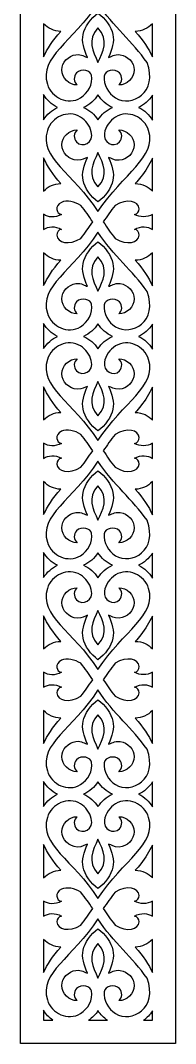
# Model space of a CAD drawing. Header units: millimetres. Extents: x -100 to 100, y -138 to 138.
# Drawn here: x 79.5 to 100.2, y -137.6 to -1.2 of the extents above; entities that cross this region are included whole.
import ezdxf

# ---------------------------------------------------------------- set-up
doc = ezdxf.new("R2010")
doc.units = ezdxf.units.MM
doc.header["$MEASUREMENT"] = 0
doc.layers.add('layer 1', color=7, linetype='Continuous')

msp = doc.modelspace()

# ---------------------------------------------------------------- linework, layer by layer
at = {"layer": 'layer 1', "color": 250}
for points, knots in [([(79.4794, 50.4768), (79.4794, 50.4768), (79.4794, -137.5834), (79.4794, -137.5834), (79.4794, -137.5834), (79.4794, -137.5834), (100.1709, -137.5834), (100.1709, -137.5834), (100.1709, -137.5834), (100.1709, -137.5834), (100.1709, 50.4768), (100.1709, 50.4768), (100.1709, 50.4768), (100.1709, 50.4768), (79.4794, 50.4768), (79.4794, 50.4768)], [0, 0, 0, 0, 0.2, 0.2, 0.2, 0.2, 0.4, 0.4, 0.4, 0.4, 0.6, 0.6, 0.6, 0.6, 1, 1, 1, 1]), ([(83.0714, -9.6996), (81.975, -6.0459), (86.4087, -4.1487), (89.825, 1.1031), (89.825, 1.1031), (91.8771, -2.0486), (94.4411, -4.0527), (96.3694, -6.7987), (96.3694, -6.7987), (97.8955, -10.7823), (94.3176, -12.8344), (92.159, -11.5143), (92.159, -11.5143), (91.1931, -10.9199), (90.5126, -9.748), (90.6568, -8.6032), (90.6568, -8.6032), (90.7496, -7.8504), (92.0524, -7.5378), (92.6881, -8.1908), (92.6881, -8.1908), (93.1111, -8.6272), (93.0836, -9.4386), (92.5922, -9.7924), (92.5922, -9.7924), (93.6611, -9.8235), (94.6542, -8.8646), (94.6542, -7.7957), (94.6542, -7.7957), (94.6542, -6.816), (93.8054, -5.8985), (92.788, -5.7644), (92.788, -5.7644), (91.9597, -5.6579), (91.5988, -6.0632), (91.2241, -6.1253), (91.2241, -6.1253), (91.6982, -5.0941), (92.0182, -3.9769), (91.8185, -3.0731), (91.8185, -3.0731), (91.5952, -2.0592), (90.7877, -0.8731), (89.825, -0.2064), (89.825, -0.2064), (88.8661, -0.8731), (88.0551, -2.0592), (87.8318, -3.0731), (87.8318, -3.0731), (87.6357, -3.9769), (87.9553, -5.0941), (88.4298, -6.1253), (88.4298, -6.1253), (88.0414, -6.0632), (87.7115, -5.6579), (86.8726, -5.7609), (86.8726, -5.7609), (85.8485, -5.8914), (84.9993, -6.816), (84.9962, -7.7957), (84.9962, -7.7957), (84.9962, -8.8646), (85.9896, -9.8235), (87.0582, -9.7924), (87.0582, -9.7924), (86.5667, -9.4386), (86.5392, -8.6272), (86.9622, -8.1908), (86.9622, -8.1908), (87.6219, -7.5103), (88.8799, -7.916), (88.9762, -8.5104), (88.9762, -8.5104), (89.1791, -9.6757), (88.495, -10.8994), (87.4914, -11.5143), (87.4914, -11.5143), (85.828, -12.5353), (83.6143, -11.5214), (83.0714, -9.6996)], [0, 0, 0, 0, 0.04761905, 0.04761905, 0.04761905, 0.04761905, 0.0952381, 0.0952381, 0.0952381, 0.0952381, 0.14285714, 0.14285714, 0.14285714, 0.14285714, 0.19047619, 0.19047619, 0.19047619, 0.19047619, 0.23809524, 0.23809524, 0.23809524, 0.23809524, 0.28571429, 0.28571429, 0.28571429, 0.28571429, 0.33333333, 0.33333333, 0.33333333, 0.33333333, 0.38095238, 0.38095238, 0.38095238, 0.38095238, 0.42857143, 0.42857143, 0.42857143, 0.42857143, 0.47619048, 0.47619048, 0.47619048, 0.47619048, 0.52380952, 0.52380952, 0.52380952, 0.52380952, 0.57142857, 0.57142857, 0.57142857, 0.57142857, 0.61904762, 0.61904762, 0.61904762, 0.61904762, 0.66666667, 0.66666667, 0.66666667, 0.66666667, 0.71428571, 0.71428571, 0.71428571, 0.71428571, 0.76190476, 0.76190476, 0.76190476, 0.76190476, 0.80952381, 0.80952381, 0.80952381, 0.80952381, 0.85714286, 0.85714286, 0.85714286, 0.85714286, 0.9047619, 0.9047619, 0.9047619, 0.9047619, 1, 1, 1, 1]), ([(82.5729, -1.6468), (83.1504, -2.2652), (83.9992, -2.6367), (84.8519, -2.6536), (84.8519, -2.6536), (83.7657, -3.8566), (83.0301, -5.0285), (82.5729, -6.0357), (82.5729, -6.0357), (82.5729, -6.0357), (82.5729, -1.6468), (82.5729, -1.6468)], [0, 0, 0, 0, 0.25, 0.25, 0.25, 0.25, 0.5, 0.5, 0.5, 0.5, 1, 1, 1, 1]), ([(89.825, -6.7818), (89.1343, -5.2762), (88.337, -3.8086), (89.825, -2.1964), (89.825, -2.1964), (91.3546, -3.8361), (90.4575, -5.4067), (89.825, -6.7818)], [0, 0, 0, 0, 0.33333333, 0.33333333, 0.33333333, 0.33333333, 1, 1, 1, 1]), ([(97.0774, -6.053), (96.6135, -4.9908), (95.878, -3.8499), (94.7985, -2.6536), (94.7985, -2.6536), (95.6511, -2.6367), (96.4999, -2.2652), (97.0774, -1.6468), (97.0774, -1.6468), (97.0774, -1.6468), (97.0774, -6.053), (97.0774, -6.053)], [0, 0, 0, 0, 0.25, 0.25, 0.25, 0.25, 0.5, 0.5, 0.5, 0.5, 1, 1, 1, 1]), ([(82.5729, -11.0882), (82.9889, -11.7997), (83.6076, -12.4012), (84.4324, -12.7931), (84.4324, -12.7931), (83.6694, -13.1438), (83.0164, -13.704), (82.5729, -14.4325), (82.5729, -14.4325), (82.5729, -14.4325), (82.5729, -11.0882), (82.5729, -11.0882)], [0, 0, 0, 0, 0.25, 0.25, 0.25, 0.25, 0.5, 0.5, 0.5, 0.5, 1, 1, 1, 1]), ([(91.7466, -12.7896), (91.743, -12.7896), (91.743, -12.7931), (91.7395, -12.7931), (91.7395, -12.7931), (91.7395, -12.7967), (91.743, -12.7967), (91.743, -12.7967), (91.743, -12.7967), (90.9595, -13.154), (90.2893, -13.7347), (89.825, -14.4533), (89.825, -14.4533), (89.3646, -13.7315), (88.6876, -13.154), (87.9073, -12.7967), (87.9073, -12.7967), (87.9108, -12.7967), (87.9108, -12.7931), (87.9144, -12.7931), (87.9144, -12.7931), (87.9108, -12.7931), (87.9108, -12.7896), (87.9073, -12.7896), (87.9073, -12.7896), (88.6876, -12.4354), (89.3646, -11.8512), (89.825, -11.1294), (89.825, -11.1294), (90.2893, -11.8512), (90.9627, -12.4354), (91.7466, -12.7896)], [0, 0, 0, 0, 0.11111111, 0.11111111, 0.11111111, 0.11111111, 0.22222222, 0.22222222, 0.22222222, 0.22222222, 0.33333333, 0.33333333, 0.33333333, 0.33333333, 0.44444444, 0.44444444, 0.44444444, 0.44444444, 0.55555556, 0.55555556, 0.55555556, 0.55555556, 0.66666667, 0.66666667, 0.66666667, 0.66666667, 0.77777778, 0.77777778, 0.77777778, 0.77777778, 1, 1, 1, 1]), ([(97.0774, -14.4911), (96.6615, -13.7933), (96.036, -13.1576), (95.2214, -12.7931), (95.2214, -12.7931), (95.9845, -12.463), (96.6308, -11.9063), (97.0774, -11.1672), (97.0774, -11.1672), (97.0774, -11.1672), (97.0774, -14.4911), (97.0774, -14.4911)], [0, 0, 0, 0, 0.25, 0.25, 0.25, 0.25, 0.5, 0.5, 0.5, 0.5, 1, 1, 1, 1]), ([(89.825, -26.6859), (86.4979, -21.5163), (81.9679, -19.564), (83.0714, -15.8863), (83.0714, -15.8863), (83.6143, -14.0649), (85.828, -13.0475), (87.4914, -14.0716), (87.4914, -14.0716), (88.1927, -14.5013), (88.7356, -15.2231), (88.9349, -16.0239), (88.9349, -16.0239), (89.3029, -17.5295), (87.7528, -18.2101), (86.9622, -17.3955), (86.9622, -17.3955), (86.5392, -16.9587), (86.5667, -16.1477), (87.0582, -15.7935), (87.0582, -15.7935), (85.9896, -15.7593), (84.9993, -16.7217), (84.9993, -17.7906), (84.9993, -17.7906), (84.9993, -18.8355), (85.9621, -19.8081), (87.0652, -19.8392), (87.0652, -19.8392), (87.7835, -19.8561), (88.0001, -19.5503), (88.4298, -19.4575), (88.4298, -19.4575), (87.9553, -20.4886), (87.6357, -21.6091), (87.8318, -22.5097), (87.8318, -22.5097), (88.0586, -23.5271), (88.8661, -24.7128), (89.825, -25.3796), (89.825, -25.3796), (90.7877, -24.7128), (91.5952, -23.5271), (91.8185, -22.5097), (91.8185, -22.5097), (92.0182, -21.6091), (91.6982, -20.4886), (91.2241, -19.4575), (91.2241, -19.4575), (91.6503, -19.5538), (91.9046, -19.8734), (92.6331, -19.8392), (92.6331, -19.8392), (93.7193, -19.7841), (94.6542, -18.8182), (94.6542, -17.7906), (94.6542, -17.7906), (94.6542, -16.7217), (93.6611, -15.7593), (92.5922, -15.7935), (92.5922, -15.7935), (93.0836, -16.1477), (93.1111, -16.9587), (92.6881, -17.3955), (92.6881, -17.3955), (91.8736, -18.234), (90.4815, -17.4297), (90.6741, -16.2543), (90.6741, -16.2543), (90.8149, -15.3709), (91.3924, -14.5461), (92.159, -14.0716), (92.159, -14.0716), (93.8258, -13.0475), (96.036, -14.0649), (96.5825, -15.8863), (96.5825, -15.8863), (97.6789, -19.5227), (93.2074, -21.4888), (89.825, -26.6859)], [0, 0, 0, 0, 0.04761905, 0.04761905, 0.04761905, 0.04761905, 0.0952381, 0.0952381, 0.0952381, 0.0952381, 0.14285714, 0.14285714, 0.14285714, 0.14285714, 0.19047619, 0.19047619, 0.19047619, 0.19047619, 0.23809524, 0.23809524, 0.23809524, 0.23809524, 0.28571429, 0.28571429, 0.28571429, 0.28571429, 0.33333333, 0.33333333, 0.33333333, 0.33333333, 0.38095238, 0.38095238, 0.38095238, 0.38095238, 0.42857143, 0.42857143, 0.42857143, 0.42857143, 0.47619048, 0.47619048, 0.47619048, 0.47619048, 0.52380952, 0.52380952, 0.52380952, 0.52380952, 0.57142857, 0.57142857, 0.57142857, 0.57142857, 0.61904762, 0.61904762, 0.61904762, 0.61904762, 0.66666667, 0.66666667, 0.66666667, 0.66666667, 0.71428571, 0.71428571, 0.71428571, 0.71428571, 0.76190476, 0.76190476, 0.76190476, 0.76190476, 0.80952381, 0.80952381, 0.80952381, 0.80952381, 0.85714286, 0.85714286, 0.85714286, 0.85714286, 0.9047619, 0.9047619, 0.9047619, 0.9047619, 1, 1, 1, 1]), ([(89.825, -18.8045), (90.509, -20.2893), (91.3204, -21.7706), (89.825, -23.3895), (89.825, -23.3895), (88.3267, -21.7537), (89.148, -20.2791), (89.825, -18.8045)], [0, 0, 0, 0, 0.33333333, 0.33333333, 0.33333333, 0.33333333, 1, 1, 1, 1]), ([(82.5729, -19.509), (83.0368, -20.5712), (83.7724, -21.7191), (84.8519, -22.9323), (84.8519, -22.9323), (83.9992, -22.9496), (83.1504, -23.3207), (82.5729, -23.9395), (82.5729, -23.9395), (82.5729, -23.9395), (82.5729, -19.509), (82.5729, -19.509)], [0, 0, 0, 0, 0.25, 0.25, 0.25, 0.25, 0.5, 0.5, 0.5, 0.5, 1, 1, 1, 1]), ([(97.0774, -23.9462), (96.5482, -23.3691), (95.7541, -22.9496), (94.7985, -22.9323), (94.7985, -22.9323), (95.0528, -22.6505), (95.3072, -22.3619), (95.5478, -22.0627), (95.5478, -22.0627), (95.5513, -22.0627), (95.5548, -22.0596), (95.5548, -22.056), (95.5548, -22.056), (96.1355, -21.2655), (96.6788, -20.4371), (97.0774, -19.5711), (97.0774, -19.5711), (97.0774, -19.5711), (97.0774, -23.9462), (97.0774, -23.9462)], [0, 0, 0, 0, 0.16666667, 0.16666667, 0.16666667, 0.16666667, 0.33333333, 0.33333333, 0.33333333, 0.33333333, 0.5, 0.5, 0.5, 0.5, 0.66666667, 0.66666667, 0.66666667, 0.66666667, 1, 1, 1, 1]), ([(82.5729, -27.0397), (83.1882, -27.4659), (84.0991, -27.5382), (84.9514, -27.0605), (84.9514, -27.0605), (84.2709, -27.0157), (84.0028, -25.9055), (84.9514, -25.4483), (84.9514, -25.4483), (85.6696, -25.1047), (86.7629, -25.3729), (87.5224, -25.8576), (87.5224, -25.8576), (88.2132, -26.6446), (88.5398, -27.2355), (89.1276, -28.0504), (89.1276, -28.0504), (88.5017, -28.9232), (88.234, -29.4319), (87.5189, -30.2465), (87.5189, -30.2465), (85.9825, -31.2297), (84.3947, -30.824), (84.3326, -29.8136), (84.3326, -29.8136), (84.3121, -29.4492), (84.5905, -29.0678), (84.9514, -29.047), (84.9514, -29.047), (84.0955, -28.5623), (83.1847, -28.6382), (82.5729, -29.0643), (82.5729, -29.0643), (82.5729, -29.0643), (82.5729, -27.0397), (82.5729, -27.0397)], [0, 0, 0, 0, 0.1, 0.1, 0.1, 0.1, 0.2, 0.2, 0.2, 0.2, 0.3, 0.3, 0.3, 0.3, 0.4, 0.4, 0.4, 0.4, 0.5, 0.5, 0.5, 0.5, 0.6, 0.6, 0.6, 0.6, 0.7, 0.7, 0.7, 0.7, 0.8, 0.8, 0.8, 0.8, 1, 1, 1, 1]), ([(97.0774, -29.0643), (96.4622, -28.6382), (95.5513, -28.5658), (94.699, -29.047), (94.699, -29.047), (95.0599, -29.0678), (95.3382, -29.4492), (95.3177, -29.8136), (95.3177, -29.8136), (95.2592, -30.7898), (93.7264, -31.2674), (92.1279, -30.2433), (92.1279, -30.2433), (91.4577, -29.4802), (91.0661, -28.8064), (90.5228, -28.0504), (90.5228, -28.0504), (91.0386, -27.3354), (91.482, -26.5896), (92.1248, -25.8576), (92.1248, -25.8576), (93.6749, -24.8677), (95.2557, -25.2868), (95.3177, -26.2904), (95.3177, -26.2904), (95.3382, -26.6548), (95.0599, -27.033), (94.699, -27.0605), (94.699, -27.0605), (95.4243, -27.4659), (96.4142, -27.4867), (97.0774, -27.0433), (97.0774, -27.0433), (97.0774, -27.0433), (97.0774, -29.0643), (97.0774, -29.0643)], [0, 0, 0, 0, 0.1, 0.1, 0.1, 0.1, 0.2, 0.2, 0.2, 0.2, 0.3, 0.3, 0.3, 0.3, 0.4, 0.4, 0.4, 0.4, 0.5, 0.5, 0.5, 0.5, 0.6, 0.6, 0.6, 0.6, 0.7, 0.7, 0.7, 0.7, 0.8, 0.8, 0.8, 0.8, 1, 1, 1, 1]), ([(83.0714, -40.2174), (81.975, -36.564), (86.4087, -34.6633), (89.825, -29.4115), (89.825, -29.4115), (91.8771, -32.5667), (94.4411, -34.5705), (96.3694, -37.3168), (96.3694, -37.3168), (97.8955, -41.3004), (94.3176, -43.3522), (92.159, -42.0289), (92.159, -42.0289), (91.1931, -41.4376), (90.5126, -40.2622), (90.6568, -39.1213), (90.6568, -39.1213), (90.7496, -38.3685), (92.0524, -38.0556), (92.6881, -38.7086), (92.6881, -38.7086), (93.1111, -39.1453), (93.0836, -39.9563), (92.5922, -40.3105), (92.5922, -40.3105), (93.6611, -40.3412), (94.6542, -39.3788), (94.6542, -38.3134), (94.6542, -38.3134), (94.6542, -37.3303), (93.8054, -36.4162), (92.788, -36.2822), (92.788, -36.2822), (91.9597, -36.1721), (91.5988, -36.5778), (91.2241, -36.6395), (91.2241, -36.6395), (91.6982, -35.6119), (92.0182, -34.4946), (91.8185, -33.5908), (91.8185, -33.5908), (91.5952, -32.5769), (90.7877, -31.3877), (89.825, -30.721), (89.825, -30.721), (88.8661, -31.3877), (88.0551, -32.5769), (87.8318, -33.5908), (87.8318, -33.5908), (87.6357, -34.4946), (87.9553, -35.6119), (88.4298, -36.6395), (88.4298, -36.6395), (88.0414, -36.5778), (87.7115, -36.1721), (86.8726, -36.2786), (86.8726, -36.2786), (85.8485, -36.4092), (84.9993, -37.3303), (84.9962, -38.3134), (84.9962, -38.3134), (84.9962, -39.3788), (85.9896, -40.3412), (87.0582, -40.3105), (87.0582, -40.3105), (86.5667, -39.9563), (86.5392, -39.1453), (86.9622, -38.7086), (86.9622, -38.7086), (87.6219, -38.028), (88.8799, -38.4337), (88.9762, -39.025), (88.9762, -39.025), (89.1791, -40.1899), (88.495, -41.4137), (87.4914, -42.0289), (87.4914, -42.0289), (85.828, -43.053), (83.6143, -42.0356), (83.0714, -40.2174)], [0, 0, 0, 0, 0.04761905, 0.04761905, 0.04761905, 0.04761905, 0.0952381, 0.0952381, 0.0952381, 0.0952381, 0.14285714, 0.14285714, 0.14285714, 0.14285714, 0.19047619, 0.19047619, 0.19047619, 0.19047619, 0.23809524, 0.23809524, 0.23809524, 0.23809524, 0.28571429, 0.28571429, 0.28571429, 0.28571429, 0.33333333, 0.33333333, 0.33333333, 0.33333333, 0.38095238, 0.38095238, 0.38095238, 0.38095238, 0.42857143, 0.42857143, 0.42857143, 0.42857143, 0.47619048, 0.47619048, 0.47619048, 0.47619048, 0.52380952, 0.52380952, 0.52380952, 0.52380952, 0.57142857, 0.57142857, 0.57142857, 0.57142857, 0.61904762, 0.61904762, 0.61904762, 0.61904762, 0.66666667, 0.66666667, 0.66666667, 0.66666667, 0.71428571, 0.71428571, 0.71428571, 0.71428571, 0.76190476, 0.76190476, 0.76190476, 0.76190476, 0.80952381, 0.80952381, 0.80952381, 0.80952381, 0.85714286, 0.85714286, 0.85714286, 0.85714286, 0.9047619, 0.9047619, 0.9047619, 0.9047619, 1, 1, 1, 1]), ([(82.5729, -32.1645), (83.1504, -32.7829), (83.9992, -33.1544), (84.8519, -33.1682), (84.8519, -33.1682), (83.7657, -34.3747), (83.0301, -35.5431), (82.5729, -36.5503), (82.5729, -36.5503), (82.5729, -36.5503), (82.5729, -32.1645), (82.5729, -32.1645)], [0, 0, 0, 0, 0.25, 0.25, 0.25, 0.25, 0.5, 0.5, 0.5, 0.5, 1, 1, 1, 1]), ([(89.825, -37.2996), (89.1343, -35.7939), (88.337, -34.3228), (89.825, -32.7145), (89.825, -32.7145), (91.3546, -34.3539), (90.4575, -35.9244), (89.825, -37.2996)], [0, 0, 0, 0, 0.33333333, 0.33333333, 0.33333333, 0.33333333, 1, 1, 1, 1]), ([(97.0774, -36.5707), (96.6135, -35.5089), (95.878, -34.3676), (94.7985, -33.1682), (94.7985, -33.1682), (95.6511, -33.1544), (96.4999, -32.7829), (97.0774, -32.1645), (97.0774, -32.1645), (97.0774, -32.1645), (97.0774, -36.5707), (97.0774, -36.5707)], [0, 0, 0, 0, 0.25, 0.25, 0.25, 0.25, 0.5, 0.5, 0.5, 0.5, 1, 1, 1, 1]), ([(82.5729, -41.6063), (82.9889, -42.3175), (83.6076, -42.919), (84.4324, -43.3109), (84.4324, -43.3109), (83.6694, -43.6616), (83.0164, -44.2218), (82.5729, -44.9503), (82.5729, -44.9503), (82.5729, -44.9503), (82.5729, -41.6063), (82.5729, -41.6063)], [0, 0, 0, 0, 0.25, 0.25, 0.25, 0.25, 0.5, 0.5, 0.5, 0.5, 1, 1, 1, 1]), ([(91.7466, -43.3074), (91.743, -43.3074), (91.743, -43.3109), (91.7395, -43.3109), (91.7395, -43.3109), (91.7395, -43.3109), (91.743, -43.3144), (91.743, -43.3144), (91.743, -43.3144), (90.9595, -43.6683), (90.2893, -44.2528), (89.825, -44.9675), (89.825, -44.9675), (89.3646, -44.2493), (88.6876, -43.6683), (87.9073, -43.3144), (87.9073, -43.3144), (87.9108, -43.3144), (87.9108, -43.3109), (87.9144, -43.3109), (87.9144, -43.3109), (87.9108, -43.3109), (87.9108, -43.3074), (87.9073, -43.3074), (87.9073, -43.3074), (88.6876, -42.9535), (89.3646, -42.3693), (89.825, -41.6475), (89.825, -41.6475), (90.2893, -42.3693), (90.9627, -42.9535), (91.7466, -43.3074)], [0, 0, 0, 0, 0.11111111, 0.11111111, 0.11111111, 0.11111111, 0.22222222, 0.22222222, 0.22222222, 0.22222222, 0.33333333, 0.33333333, 0.33333333, 0.33333333, 0.44444444, 0.44444444, 0.44444444, 0.44444444, 0.55555556, 0.55555556, 0.55555556, 0.55555556, 0.66666667, 0.66666667, 0.66666667, 0.66666667, 0.77777778, 0.77777778, 0.77777778, 0.77777778, 1, 1, 1, 1]), ([(97.0774, -45.0088), (96.6615, -44.311), (96.036, -43.6718), (95.2214, -43.3109), (95.2214, -43.3109), (95.9845, -42.981), (96.6308, -42.424), (97.0774, -41.6853), (97.0774, -41.6853), (97.0774, -41.6853), (97.0774, -45.0088), (97.0774, -45.0088)], [0, 0, 0, 0, 0.25, 0.25, 0.25, 0.25, 0.5, 0.5, 0.5, 0.5, 1, 1, 1, 1]), ([(89.825, -57.2036), (86.4979, -52.034), (81.9679, -50.0786), (83.0714, -46.4009), (83.0714, -46.4009), (83.6143, -44.5827), (85.828, -43.5652), (87.4914, -44.5897), (87.4914, -44.5897), (88.1927, -45.019), (88.7356, -45.7408), (88.9349, -46.5385), (88.9349, -46.5385), (89.3029, -48.0438), (87.7528, -48.7243), (86.9622, -47.9097), (86.9622, -47.9097), (86.5392, -47.4765), (86.5667, -46.6655), (87.0582, -46.3116), (87.0582, -46.3116), (85.9896, -46.2771), (84.9993, -47.2394), (84.9993, -48.3048), (84.9993, -48.3048), (84.9993, -49.3533), (85.9621, -50.3259), (87.0652, -50.3534), (87.0652, -50.3534), (87.7835, -50.3742), (88.0001, -50.0684), (88.4298, -49.9752), (88.4298, -49.9752), (87.9553, -51.0064), (87.6357, -52.1236), (87.8318, -53.0243), (87.8318, -53.0243), (88.0586, -54.0413), (88.8661, -55.2309), (89.825, -55.8941), (89.825, -55.8941), (90.7877, -55.2309), (91.5952, -54.0413), (91.8185, -53.0243), (91.8185, -53.0243), (92.0182, -52.1236), (91.6982, -51.0064), (91.2241, -49.9752), (91.2241, -49.9752), (91.6503, -50.0715), (91.9046, -50.3911), (92.6331, -50.3534), (92.6331, -50.3534), (93.7193, -50.2984), (94.6542, -49.3328), (94.6542, -48.3048), (94.6542, -48.3048), (94.6542, -47.2394), (93.6611, -46.2771), (92.5922, -46.3116), (92.5922, -46.3116), (93.0836, -46.6655), (93.1111, -47.4765), (92.6881, -47.9097), (92.6881, -47.9097), (91.8736, -48.7518), (90.4815, -47.9475), (90.6741, -46.772), (90.6741, -46.772), (90.8149, -45.8886), (91.3924, -45.0638), (92.159, -44.5897), (92.159, -44.5897), (93.8258, -43.5652), (96.036, -44.5827), (96.5825, -46.4009), (96.5825, -46.4009), (97.6789, -50.0408), (93.2074, -52.0033), (89.825, -57.2036)], [0, 0, 0, 0, 0.04761905, 0.04761905, 0.04761905, 0.04761905, 0.0952381, 0.0952381, 0.0952381, 0.0952381, 0.14285714, 0.14285714, 0.14285714, 0.14285714, 0.19047619, 0.19047619, 0.19047619, 0.19047619, 0.23809524, 0.23809524, 0.23809524, 0.23809524, 0.28571429, 0.28571429, 0.28571429, 0.28571429, 0.33333333, 0.33333333, 0.33333333, 0.33333333, 0.38095238, 0.38095238, 0.38095238, 0.38095238, 0.42857143, 0.42857143, 0.42857143, 0.42857143, 0.47619048, 0.47619048, 0.47619048, 0.47619048, 0.52380952, 0.52380952, 0.52380952, 0.52380952, 0.57142857, 0.57142857, 0.57142857, 0.57142857, 0.61904762, 0.61904762, 0.61904762, 0.61904762, 0.66666667, 0.66666667, 0.66666667, 0.66666667, 0.71428571, 0.71428571, 0.71428571, 0.71428571, 0.76190476, 0.76190476, 0.76190476, 0.76190476, 0.80952381, 0.80952381, 0.80952381, 0.80952381, 0.85714286, 0.85714286, 0.85714286, 0.85714286, 0.9047619, 0.9047619, 0.9047619, 0.9047619, 1, 1, 1, 1]), ([(82.5729, -50.0271), (83.0368, -51.0889), (83.7724, -52.2369), (84.8519, -53.4504), (84.8519, -53.4504), (83.9992, -53.4642), (83.1504, -53.8388), (82.5729, -54.4573), (82.5729, -54.4573), (82.5729, -54.4573), (82.5729, -50.0271), (82.5729, -50.0271)], [0, 0, 0, 0, 0.25, 0.25, 0.25, 0.25, 0.5, 0.5, 0.5, 0.5, 1, 1, 1, 1]), ([(89.825, -49.3226), (90.509, -50.8071), (91.3204, -52.2884), (89.825, -53.9041), (89.825, -53.9041), (88.3267, -52.2679), (89.148, -50.7968), (89.825, -49.3226)], [0, 0, 0, 0, 0.33333333, 0.33333333, 0.33333333, 0.33333333, 1, 1, 1, 1]), ([(97.0774, -54.4643), (96.5482, -53.8833), (95.7541, -53.4674), (94.7985, -53.4504), (94.7985, -53.4504), (95.0528, -53.165), (95.3072, -52.8761), (95.5478, -52.5808), (95.5478, -52.5808), (95.5513, -52.5808), (95.5548, -52.5773), (95.5548, -52.5738), (95.5548, -52.5738), (96.1355, -51.78), (96.6788, -50.9549), (97.0774, -50.0888), (97.0774, -50.0888), (97.0774, -50.0888), (97.0774, -54.4643), (97.0774, -54.4643)], [0, 0, 0, 0, 0.16666667, 0.16666667, 0.16666667, 0.16666667, 0.33333333, 0.33333333, 0.33333333, 0.33333333, 0.5, 0.5, 0.5, 0.5, 0.66666667, 0.66666667, 0.66666667, 0.66666667, 1, 1, 1, 1]), ([(82.5729, -57.5578), (83.1882, -57.984), (84.0991, -58.0559), (84.9514, -57.5783), (84.9514, -57.5783), (84.2709, -57.53), (84.0028, -56.4233), (84.9514, -55.9629), (84.9514, -55.9629), (85.6696, -55.619), (86.7629, -55.8871), (87.5224, -56.3753), (87.5224, -56.3753), (88.2132, -57.1624), (88.5398, -57.7536), (89.1276, -58.5682), (89.1276, -58.5682), (88.5017, -59.4378), (88.234, -59.95), (87.5189, -60.7642), (87.5189, -60.7642), (85.9825, -61.7439), (84.3947, -61.3385), (84.3326, -60.3278), (84.3326, -60.3278), (84.3121, -59.9669), (84.5905, -59.5856), (84.9514, -59.5616), (84.9514, -59.5616), (84.0955, -59.0801), (83.1847, -59.1559), (82.5729, -59.5785), (82.5729, -59.5785), (82.5729, -59.5785), (82.5729, -57.5578), (82.5729, -57.5578)], [0, 0, 0, 0, 0.1, 0.1, 0.1, 0.1, 0.2, 0.2, 0.2, 0.2, 0.3, 0.3, 0.3, 0.3, 0.4, 0.4, 0.4, 0.4, 0.5, 0.5, 0.5, 0.5, 0.6, 0.6, 0.6, 0.6, 0.7, 0.7, 0.7, 0.7, 0.8, 0.8, 0.8, 0.8, 1, 1, 1, 1]), ([(97.0774, -59.5785), (96.4622, -59.1559), (95.5513, -59.0836), (94.699, -59.5616), (94.699, -59.5616), (95.0599, -59.5856), (95.3382, -59.9669), (95.3177, -60.3278), (95.3177, -60.3278), (95.2592, -61.3075), (93.7264, -61.7852), (92.1279, -60.761), (92.1279, -60.761), (91.4577, -59.998), (91.0661, -59.3242), (90.5228, -58.5682), (90.5228, -58.5682), (91.0386, -57.8531), (91.482, -57.1073), (92.1248, -56.3753), (92.1248, -56.3753), (93.6749, -55.3854), (95.2557, -55.8049), (95.3177, -56.8082), (95.3177, -56.8082), (95.3382, -57.1726), (95.0599, -57.5508), (94.699, -57.5783), (94.699, -57.5783), (95.4243, -57.984), (96.4142, -58.0044), (97.0774, -57.561), (97.0774, -57.561), (97.0774, -57.561), (97.0774, -59.5785), (97.0774, -59.5785)], [0, 0, 0, 0, 0.1, 0.1, 0.1, 0.1, 0.2, 0.2, 0.2, 0.2, 0.3, 0.3, 0.3, 0.3, 0.4, 0.4, 0.4, 0.4, 0.5, 0.5, 0.5, 0.5, 0.6, 0.6, 0.6, 0.6, 0.7, 0.7, 0.7, 0.7, 0.8, 0.8, 0.8, 0.8, 1, 1, 1, 1]), ([(83.0714, -70.7355), (81.975, -67.0782), (86.4087, -65.181), (89.825, -59.9292), (89.825, -59.9292), (91.8771, -63.0844), (94.4411, -65.0882), (96.3694, -67.8311), (96.3694, -67.8311), (97.8955, -71.8182), (94.3176, -73.8699), (92.159, -72.5466), (92.159, -72.5466), (91.1931, -71.9554), (90.5126, -70.7799), (90.6568, -69.6391), (90.6568, -69.6391), (90.7496, -68.8862), (92.0524, -68.5701), (92.6881, -69.2267), (92.6881, -69.2267), (93.1111, -69.6595), (93.0836, -70.4741), (92.5922, -70.8247), (92.5922, -70.8247), (93.6611, -70.859), (94.6542, -69.8966), (94.6542, -68.8312), (94.6542, -68.8312), (94.6542, -67.8484), (93.8054, -66.9304), (92.788, -66.7964), (92.788, -66.7964), (91.9597, -66.6898), (91.5988, -67.0955), (91.2241, -67.1573), (91.2241, -67.1573), (91.6982, -66.1264), (92.0182, -65.0127), (91.8185, -64.1086), (91.8185, -64.1086), (91.5952, -63.0947), (90.7877, -61.9055), (89.825, -61.2387), (89.825, -61.2387), (88.8661, -61.9055), (88.0551, -63.0947), (87.8318, -64.1086), (87.8318, -64.1086), (87.6357, -65.0127), (87.9553, -66.1264), (88.4298, -67.1573), (88.4298, -67.1573), (88.0414, -67.0955), (87.7115, -66.6898), (86.8726, -66.7928), (86.8726, -66.7928), (85.8485, -66.9273), (84.9993, -67.8484), (84.9962, -68.8312), (84.9962, -68.8312), (84.9962, -69.8966), (85.9896, -70.859), (87.0582, -70.8247), (87.0582, -70.8247), (86.5667, -70.4741), (86.5392, -69.6595), (86.9622, -69.2267), (86.9622, -69.2267), (87.6219, -68.5461), (88.8799, -68.9515), (88.9762, -69.5427), (88.9762, -69.5427), (89.1791, -70.708), (88.495, -71.9314), (87.4914, -72.5466), (87.4914, -72.5466), (85.828, -73.5676), (83.6143, -72.5537), (83.0714, -70.7355)], [0, 0, 0, 0, 0.04761905, 0.04761905, 0.04761905, 0.04761905, 0.0952381, 0.0952381, 0.0952381, 0.0952381, 0.14285714, 0.14285714, 0.14285714, 0.14285714, 0.19047619, 0.19047619, 0.19047619, 0.19047619, 0.23809524, 0.23809524, 0.23809524, 0.23809524, 0.28571429, 0.28571429, 0.28571429, 0.28571429, 0.33333333, 0.33333333, 0.33333333, 0.33333333, 0.38095238, 0.38095238, 0.38095238, 0.38095238, 0.42857143, 0.42857143, 0.42857143, 0.42857143, 0.47619048, 0.47619048, 0.47619048, 0.47619048, 0.52380952, 0.52380952, 0.52380952, 0.52380952, 0.57142857, 0.57142857, 0.57142857, 0.57142857, 0.61904762, 0.61904762, 0.61904762, 0.61904762, 0.66666667, 0.66666667, 0.66666667, 0.66666667, 0.71428571, 0.71428571, 0.71428571, 0.71428571, 0.76190476, 0.76190476, 0.76190476, 0.76190476, 0.80952381, 0.80952381, 0.80952381, 0.80952381, 0.85714286, 0.85714286, 0.85714286, 0.85714286, 0.9047619, 0.9047619, 0.9047619, 0.9047619, 1, 1, 1, 1]), ([(82.5729, -62.6787), (83.1504, -63.2975), (83.9992, -63.6722), (84.8519, -63.6859), (84.8519, -63.6859), (83.7657, -64.8924), (83.0301, -66.0608), (82.5729, -67.068), (82.5729, -67.068), (82.5729, -67.068), (82.5729, -62.6787), (82.5729, -62.6787)], [0, 0, 0, 0, 0.25, 0.25, 0.25, 0.25, 0.5, 0.5, 0.5, 0.5, 1, 1, 1, 1]), ([(97.0774, -67.0853), (96.6135, -66.0266), (95.878, -64.8818), (94.7985, -63.6859), (94.7985, -63.6859), (95.6511, -63.6722), (96.4999, -63.2975), (97.0774, -62.6787), (97.0774, -62.6787), (97.0774, -62.6787), (97.0774, -67.0853), (97.0774, -67.0853)], [0, 0, 0, 0, 0.25, 0.25, 0.25, 0.25, 0.5, 0.5, 0.5, 0.5, 1, 1, 1, 1]), ([(89.825, -67.8173), (89.1343, -66.312), (88.337, -64.8409), (89.825, -63.2323), (89.825, -63.2323), (91.3546, -64.8716), (90.4575, -66.4425), (89.825, -67.8173)], [0, 0, 0, 0, 0.33333333, 0.33333333, 0.33333333, 0.33333333, 1, 1, 1, 1]), ([(82.5729, -72.1205), (82.9889, -72.8356), (83.6076, -73.4371), (84.4324, -73.8255), (84.4324, -73.8255), (83.6694, -74.1793), (83.0164, -74.7363), (82.5729, -75.4684), (82.5729, -75.4684), (82.5729, -75.4684), (82.5729, -72.1205), (82.5729, -72.1205)], [0, 0, 0, 0, 0.25, 0.25, 0.25, 0.25, 0.5, 0.5, 0.5, 0.5, 1, 1, 1, 1]), ([(91.7466, -73.8219), (91.743, -73.8219), (91.743, -73.8255), (91.7395, -73.8255), (91.7395, -73.8255), (91.7395, -73.8255), (91.743, -73.8286), (91.743, -73.8286), (91.743, -73.8286), (90.9595, -74.1864), (90.2893, -74.7706), (89.825, -75.4853), (89.825, -75.4853), (89.3646, -74.767), (88.6876, -74.1864), (87.9073, -73.8286), (87.9073, -73.8286), (87.9108, -73.8286), (87.9108, -73.8255), (87.9144, -73.8255), (87.9144, -73.8255), (87.9108, -73.8255), (87.9108, -73.8219), (87.9073, -73.8219), (87.9073, -73.8219), (88.6876, -73.4713), (89.3646, -72.8836), (89.825, -72.1653), (89.825, -72.1653), (90.2893, -72.8836), (90.9627, -73.4713), (91.7466, -73.8219)], [0, 0, 0, 0, 0.11111111, 0.11111111, 0.11111111, 0.11111111, 0.22222222, 0.22222222, 0.22222222, 0.22222222, 0.33333333, 0.33333333, 0.33333333, 0.33333333, 0.44444444, 0.44444444, 0.44444444, 0.44444444, 0.55555556, 0.55555556, 0.55555556, 0.55555556, 0.66666667, 0.66666667, 0.66666667, 0.66666667, 0.77777778, 0.77777778, 0.77777778, 0.77777778, 1, 1, 1, 1]), ([(97.0774, -75.5266), (96.6615, -74.8291), (96.036, -74.1895), (95.2214, -73.8255), (95.2214, -73.8255), (95.9845, -73.4953), (96.6308, -72.9421), (97.0774, -72.203), (97.0774, -72.203), (97.0774, -72.203), (97.0774, -75.5266), (97.0774, -75.5266)], [0, 0, 0, 0, 0.25, 0.25, 0.25, 0.25, 0.5, 0.5, 0.5, 0.5, 1, 1, 1, 1]), ([(89.825, -87.7214), (86.4979, -82.5521), (81.9679, -80.5963), (83.0714, -76.9186), (83.0714, -76.9186), (83.6143, -75.1004), (85.828, -74.083), (87.4914, -75.1075), (87.4914, -75.1075), (88.1927, -75.5336), (88.7356, -76.2589), (88.9349, -77.0562), (88.9349, -77.0562), (89.3029, -78.5615), (87.7528, -79.242), (86.9622, -78.4275), (86.9622, -78.4275), (86.5392, -77.9911), (86.5667, -77.18), (87.0582, -76.8258), (87.0582, -76.8258), (85.9896, -76.7952), (84.9993, -77.7572), (84.9993, -78.8229), (84.9993, -78.8229), (84.9993, -79.871), (85.9621, -80.844), (87.0652, -80.8715), (87.0652, -80.8715), (87.7835, -80.892), (88.0001, -80.5826), (88.4298, -80.4933), (88.4298, -80.4933), (87.9553, -81.5245), (87.6357, -82.6414), (87.8318, -83.542), (87.8318, -83.542), (88.0586, -84.5594), (88.8661, -85.7487), (89.825, -86.4119), (89.825, -86.4119), (90.7877, -85.7487), (91.5952, -84.5594), (91.8185, -83.542), (91.8185, -83.542), (92.0182, -82.6414), (91.6982, -81.5245), (91.2241, -80.4933), (91.2241, -80.4933), (91.6503, -80.5861), (91.9046, -80.9092), (92.6331, -80.8715), (92.6331, -80.8715), (93.7193, -80.8165), (94.6542, -79.8506), (94.6542, -78.8229), (94.6542, -78.8229), (94.6542, -77.7572), (93.6611, -76.7952), (92.5922, -76.8258), (92.5922, -76.8258), (93.0836, -77.18), (93.1111, -77.9911), (92.6881, -78.4275), (92.6881, -78.4275), (91.8736, -79.2695), (90.4815, -78.462), (90.6741, -77.2897), (90.6741, -77.2897), (90.8149, -76.4067), (91.3924, -75.5816), (92.159, -75.1075), (92.159, -75.1075), (93.8258, -74.083), (96.036, -75.1004), (96.5825, -76.9186), (96.5825, -76.9186), (97.6789, -80.5586), (93.2074, -82.5211), (89.825, -87.7214)], [0, 0, 0, 0, 0.04761905, 0.04761905, 0.04761905, 0.04761905, 0.0952381, 0.0952381, 0.0952381, 0.0952381, 0.14285714, 0.14285714, 0.14285714, 0.14285714, 0.19047619, 0.19047619, 0.19047619, 0.19047619, 0.23809524, 0.23809524, 0.23809524, 0.23809524, 0.28571429, 0.28571429, 0.28571429, 0.28571429, 0.33333333, 0.33333333, 0.33333333, 0.33333333, 0.38095238, 0.38095238, 0.38095238, 0.38095238, 0.42857143, 0.42857143, 0.42857143, 0.42857143, 0.47619048, 0.47619048, 0.47619048, 0.47619048, 0.52380952, 0.52380952, 0.52380952, 0.52380952, 0.57142857, 0.57142857, 0.57142857, 0.57142857, 0.61904762, 0.61904762, 0.61904762, 0.61904762, 0.66666667, 0.66666667, 0.66666667, 0.66666667, 0.71428571, 0.71428571, 0.71428571, 0.71428571, 0.76190476, 0.76190476, 0.76190476, 0.76190476, 0.80952381, 0.80952381, 0.80952381, 0.80952381, 0.85714286, 0.85714286, 0.85714286, 0.85714286, 0.9047619, 0.9047619, 0.9047619, 0.9047619, 1, 1, 1, 1]), ([(89.825, -79.8368), (90.509, -81.3252), (91.3204, -82.8065), (89.825, -84.4219), (89.825, -84.4219), (88.3267, -82.7857), (89.148, -81.3146), (89.825, -79.8368)], [0, 0, 0, 0, 0.33333333, 0.33333333, 0.33333333, 0.33333333, 1, 1, 1, 1]), ([(82.5729, -80.5448), (83.0368, -81.6035), (83.7724, -82.7515), (84.8519, -83.9682), (84.8519, -83.9682), (83.9992, -83.9819), (83.1504, -84.3566), (82.5729, -84.9718), (82.5729, -84.9718), (82.5729, -84.9718), (82.5729, -80.5448), (82.5729, -80.5448)], [0, 0, 0, 0, 0.25, 0.25, 0.25, 0.25, 0.5, 0.5, 0.5, 0.5, 1, 1, 1, 1]), ([(97.0774, -84.9785), (96.5482, -84.401), (95.7541, -83.9855), (94.7985, -83.9682), (94.7985, -83.9682), (95.0528, -83.6828), (95.3072, -83.3942), (95.5478, -83.0986), (95.5478, -83.0986), (95.5513, -83.0986), (95.5548, -83.0951), (95.5548, -83.0919), (95.5548, -83.0919), (96.1355, -82.2978), (96.6788, -81.473), (97.0774, -80.6034), (97.0774, -80.6034), (97.0774, -80.6034), (97.0774, -84.9785), (97.0774, -84.9785)], [0, 0, 0, 0, 0.16666667, 0.16666667, 0.16666667, 0.16666667, 0.33333333, 0.33333333, 0.33333333, 0.33333333, 0.5, 0.5, 0.5, 0.5, 0.66666667, 0.66666667, 0.66666667, 0.66666667, 1, 1, 1, 1]), ([(97.0774, -90.0963), (96.4622, -89.6701), (95.5513, -89.5982), (94.699, -90.0794), (94.699, -90.0794), (95.0599, -90.1033), (95.3382, -90.4815), (95.3177, -90.8459), (95.3177, -90.8459), (95.2592, -91.8253), (93.7264, -92.3029), (92.1279, -91.2788), (92.1279, -91.2788), (91.4577, -90.5157), (91.0661, -89.8419), (90.5228, -89.0859), (90.5228, -89.0859), (91.0386, -88.3677), (91.482, -87.6219), (92.1248, -86.8931), (92.1248, -86.8931), (93.6749, -85.8996), (95.2557, -86.3191), (95.3177, -87.3263), (95.3177, -87.3263), (95.3382, -87.6872), (95.0599, -88.0685), (94.699, -88.0925), (94.699, -88.0925), (95.4243, -88.5017), (96.4142, -88.5187), (97.0774, -88.0788), (97.0774, -88.0788), (97.0774, -88.0788), (97.0774, -90.0963), (97.0774, -90.0963)], [0, 0, 0, 0, 0.1, 0.1, 0.1, 0.1, 0.2, 0.2, 0.2, 0.2, 0.3, 0.3, 0.3, 0.3, 0.4, 0.4, 0.4, 0.4, 0.5, 0.5, 0.5, 0.5, 0.6, 0.6, 0.6, 0.6, 0.7, 0.7, 0.7, 0.7, 0.8, 0.8, 0.8, 0.8, 1, 1, 1, 1]), ([(82.5729, -88.0756), (83.1882, -88.4982), (84.0991, -88.5737), (84.9514, -88.0925), (84.9514, -88.0925), (84.2709, -88.0481), (84.0028, -86.9379), (84.9514, -86.4807), (84.9514, -86.4807), (85.6696, -86.1371), (86.7629, -86.4052), (87.5224, -86.8931), (87.5224, -86.8931), (88.2132, -87.6766), (88.5398, -88.2714), (89.1276, -89.0859), (89.1276, -89.0859), (88.5017, -89.9555), (88.234, -90.4678), (87.5189, -91.2823), (87.5189, -91.2823), (85.9825, -92.262), (84.3947, -91.8563), (84.3326, -90.8459), (84.3326, -90.8459), (84.3121, -90.4815), (84.5905, -90.1033), (84.9514, -90.0794), (84.9514, -90.0794), (84.0955, -89.5982), (83.1847, -89.6701), (82.5729, -90.0963), (82.5729, -90.0963), (82.5729, -90.0963), (82.5729, -88.0756), (82.5729, -88.0756)], [0, 0, 0, 0, 0.1, 0.1, 0.1, 0.1, 0.2, 0.2, 0.2, 0.2, 0.3, 0.3, 0.3, 0.3, 0.4, 0.4, 0.4, 0.4, 0.5, 0.5, 0.5, 0.5, 0.6, 0.6, 0.6, 0.6, 0.7, 0.7, 0.7, 0.7, 0.8, 0.8, 0.8, 0.8, 1, 1, 1, 1]), ([(83.0714, -101.2497), (81.975, -97.5963), (86.4087, -95.6991), (89.825, -90.4469), (89.825, -90.4469), (91.8771, -93.6022), (94.4411, -95.6028), (96.3694, -98.3488), (96.3694, -98.3488), (97.8955, -102.3359), (94.3176, -104.3881), (92.159, -103.0643), (92.159, -103.0643), (91.1931, -102.4736), (90.5126, -101.298), (90.6568, -100.1568), (90.6568, -100.1568), (90.7496, -99.404), (92.0524, -99.0879), (92.6881, -99.7444), (92.6881, -99.7444), (93.1111, -100.1776), (93.0836, -100.9887), (92.5922, -101.3425), (92.5922, -101.3425), (93.6611, -101.3771), (94.6542, -100.4147), (94.6542, -99.3458), (94.6542, -99.3458), (94.6542, -98.3661), (93.8054, -97.4485), (92.788, -97.3145), (92.788, -97.3145), (91.9597, -97.2079), (91.5988, -97.6133), (91.2241, -97.6754), (91.2241, -97.6754), (91.6982, -96.6442), (92.0182, -95.5269), (91.8185, -94.6267), (91.8185, -94.6267), (91.5952, -93.6092), (90.7877, -92.4232), (89.825, -91.7565), (89.825, -91.7565), (88.8661, -92.4232), (88.0551, -93.6092), (87.8318, -94.6267), (87.8318, -94.6267), (87.6357, -95.5269), (87.9553, -96.6442), (88.4298, -97.6754), (88.4298, -97.6754), (88.0414, -97.6133), (87.7115, -97.2079), (86.8726, -97.3109), (86.8726, -97.3109), (85.8485, -97.4415), (84.9993, -98.3661), (84.9962, -99.3458), (84.9962, -99.3458), (84.9962, -100.4147), (85.9896, -101.3771), (87.0582, -101.3425), (87.0582, -101.3425), (86.5667, -100.9887), (86.5392, -100.1776), (86.9622, -99.7444), (86.9622, -99.7444), (87.6219, -99.0639), (88.8799, -99.4692), (88.9762, -100.0605), (88.9762, -100.0605), (89.1791, -101.2257), (88.495, -102.4494), (87.4914, -103.0643), (87.4914, -103.0643), (85.828, -104.0853), (83.6143, -103.0715), (83.0714, -101.2497)], [0, 0, 0, 0, 0.04761905, 0.04761905, 0.04761905, 0.04761905, 0.0952381, 0.0952381, 0.0952381, 0.0952381, 0.14285714, 0.14285714, 0.14285714, 0.14285714, 0.19047619, 0.19047619, 0.19047619, 0.19047619, 0.23809524, 0.23809524, 0.23809524, 0.23809524, 0.28571429, 0.28571429, 0.28571429, 0.28571429, 0.33333333, 0.33333333, 0.33333333, 0.33333333, 0.38095238, 0.38095238, 0.38095238, 0.38095238, 0.42857143, 0.42857143, 0.42857143, 0.42857143, 0.47619048, 0.47619048, 0.47619048, 0.47619048, 0.52380952, 0.52380952, 0.52380952, 0.52380952, 0.57142857, 0.57142857, 0.57142857, 0.57142857, 0.61904762, 0.61904762, 0.61904762, 0.61904762, 0.66666667, 0.66666667, 0.66666667, 0.66666667, 0.71428571, 0.71428571, 0.71428571, 0.71428571, 0.76190476, 0.76190476, 0.76190476, 0.76190476, 0.80952381, 0.80952381, 0.80952381, 0.80952381, 0.85714286, 0.85714286, 0.85714286, 0.85714286, 0.9047619, 0.9047619, 0.9047619, 0.9047619, 1, 1, 1, 1]), ([(82.5729, -93.1969), (83.1504, -93.8153), (83.9992, -94.1867), (84.8519, -94.2037), (84.8519, -94.2037), (83.7657, -95.4067), (83.0301, -96.5789), (82.5729, -97.5858), (82.5729, -97.5858), (82.5729, -97.5858), (82.5729, -93.1969), (82.5729, -93.1969)], [0, 0, 0, 0, 0.25, 0.25, 0.25, 0.25, 0.5, 0.5, 0.5, 0.5, 1, 1, 1, 1]), ([(89.825, -98.3315), (89.1343, -96.8262), (88.337, -95.3587), (89.825, -93.7468), (89.825, -93.7468), (91.3546, -95.3862), (90.4575, -96.9568), (89.825, -98.3315)], [0, 0, 0, 0, 0.33333333, 0.33333333, 0.33333333, 0.33333333, 1, 1, 1, 1]), ([(97.0774, -97.603), (96.6135, -96.5408), (95.878, -95.3999), (94.7985, -94.2037), (94.7985, -94.2037), (95.6511, -94.1867), (96.4999, -93.8153), (97.0774, -93.1969), (97.0774, -93.1969), (97.0774, -93.1969), (97.0774, -97.603), (97.0774, -97.603)], [0, 0, 0, 0, 0.25, 0.25, 0.25, 0.25, 0.5, 0.5, 0.5, 0.5, 1, 1, 1, 1]), ([(82.5729, -102.6382), (82.9889, -103.3533), (83.6076, -103.9512), (84.4324, -104.3431), (84.4324, -104.3431), (83.6694, -104.697), (83.0164, -105.254), (82.5729, -105.986), (82.5729, -105.986), (82.5729, -105.986), (82.5729, -102.6382), (82.5729, -102.6382)], [0, 0, 0, 0, 0.25, 0.25, 0.25, 0.25, 0.5, 0.5, 0.5, 0.5, 1, 1, 1, 1]), ([(91.7466, -104.3397), (91.743, -104.3397), (91.743, -104.3431), (91.7395, -104.3431), (91.7395, -104.3431), (91.7395, -104.3467), (91.743, -104.3467), (91.743, -104.3467), (91.743, -104.3467), (90.9595, -104.704), (90.2893, -105.2847), (89.825, -106.0034), (89.825, -106.0034), (89.3646, -105.2816), (88.6876, -104.704), (87.9073, -104.3467), (87.9073, -104.3467), (87.9108, -104.3467), (87.9108, -104.3431), (87.9144, -104.3431), (87.9144, -104.3431), (87.9108, -104.3431), (87.9108, -104.3397), (87.9073, -104.3397), (87.9073, -104.3397), (88.6876, -103.9858), (89.3646, -103.4013), (89.825, -102.683), (89.825, -102.683), (90.2893, -103.4013), (90.9627, -103.9858), (91.7466, -104.3397)], [0, 0, 0, 0, 0.11111111, 0.11111111, 0.11111111, 0.11111111, 0.22222222, 0.22222222, 0.22222222, 0.22222222, 0.33333333, 0.33333333, 0.33333333, 0.33333333, 0.44444444, 0.44444444, 0.44444444, 0.44444444, 0.55555556, 0.55555556, 0.55555556, 0.55555556, 0.66666667, 0.66666667, 0.66666667, 0.66666667, 0.77777778, 0.77777778, 0.77777778, 0.77777778, 1, 1, 1, 1]), ([(97.0774, -106.0412), (96.6615, -105.3469), (96.036, -104.7076), (95.2214, -104.3431), (95.2214, -104.3431), (95.9845, -104.0134), (96.6308, -103.4564), (97.0774, -102.7172), (97.0774, -102.7172), (97.0774, -102.7172), (97.0774, -106.0412), (97.0774, -106.0412)], [0, 0, 0, 0, 0.25, 0.25, 0.25, 0.25, 0.5, 0.5, 0.5, 0.5, 1, 1, 1, 1]), ([(92.159, -105.6217), (93.8258, -104.5975), (96.036, -105.6149), (96.5825, -107.4364), (96.5825, -107.4364), (97.6789, -111.0728), (93.2074, -113.0388), (89.825, -118.236), (89.825, -118.236), (86.4979, -113.0664), (81.9679, -111.1141), (83.0714, -107.4364), (83.0714, -107.4364), (83.6143, -105.6149), (85.828, -104.5975), (87.4914, -105.6217), (87.4914, -105.6217), (88.1927, -106.0514), (88.7356, -106.7766), (88.9349, -107.574), (88.9349, -107.574), (89.3029, -109.0796), (87.7528, -109.7601), (86.9622, -108.9455), (86.9622, -108.9455), (86.5392, -108.5088), (86.5667, -107.6977), (87.0582, -107.3436), (87.0582, -107.3436), (85.9896, -107.3128), (84.9993, -108.2752), (84.9993, -109.3406), (84.9993, -109.3406), (84.9993, -110.3892), (85.9621, -111.3582), (87.0652, -111.3892), (87.0652, -111.3892), (87.7835, -111.4097), (88.0001, -111.1004), (88.4298, -111.0075), (88.4298, -111.0075), (87.9553, -112.0386), (87.6357, -113.1591), (87.8318, -114.0597), (87.8318, -114.0597), (88.0586, -115.0772), (88.8661, -116.2629), (89.825, -116.9296), (89.825, -116.9296), (90.7877, -116.2629), (91.5952, -115.0772), (91.8185, -114.0597), (91.8185, -114.0597), (92.0182, -113.1591), (91.6982, -112.0386), (91.2241, -111.0075), (91.2241, -111.0075), (91.6503, -111.1038), (91.9046, -111.4235), (92.6331, -111.3892), (92.6331, -111.3892), (93.7193, -111.3342), (94.6542, -110.3683), (94.6542, -109.3406), (94.6542, -109.3406), (94.6542, -108.2752), (93.6611, -107.3128), (92.5922, -107.3436), (92.5922, -107.3436), (93.0836, -107.6977), (93.1111, -108.5088), (92.6881, -108.9455), (92.6881, -108.9455), (91.8736, -109.784), (90.4815, -108.9798), (90.6741, -107.8044), (90.6741, -107.8044), (90.8149, -106.9209), (91.3924, -106.0961), (92.159, -105.6217)], [0, 0, 0, 0, 0.04761905, 0.04761905, 0.04761905, 0.04761905, 0.0952381, 0.0952381, 0.0952381, 0.0952381, 0.14285714, 0.14285714, 0.14285714, 0.14285714, 0.19047619, 0.19047619, 0.19047619, 0.19047619, 0.23809524, 0.23809524, 0.23809524, 0.23809524, 0.28571429, 0.28571429, 0.28571429, 0.28571429, 0.33333333, 0.33333333, 0.33333333, 0.33333333, 0.38095238, 0.38095238, 0.38095238, 0.38095238, 0.42857143, 0.42857143, 0.42857143, 0.42857143, 0.47619048, 0.47619048, 0.47619048, 0.47619048, 0.52380952, 0.52380952, 0.52380952, 0.52380952, 0.57142857, 0.57142857, 0.57142857, 0.57142857, 0.61904762, 0.61904762, 0.61904762, 0.61904762, 0.66666667, 0.66666667, 0.66666667, 0.66666667, 0.71428571, 0.71428571, 0.71428571, 0.71428571, 0.76190476, 0.76190476, 0.76190476, 0.76190476, 0.80952381, 0.80952381, 0.80952381, 0.80952381, 0.85714286, 0.85714286, 0.85714286, 0.85714286, 0.9047619, 0.9047619, 0.9047619, 0.9047619, 1, 1, 1, 1]), ([(89.825, -110.3546), (90.509, -111.8394), (91.3204, -113.3242), (89.825, -114.9396), (89.825, -114.9396), (88.3267, -113.3038), (89.148, -111.8292), (89.825, -110.3546)], [0, 0, 0, 0, 0.33333333, 0.33333333, 0.33333333, 0.33333333, 1, 1, 1, 1]), ([(82.5729, -111.059), (83.0368, -112.1212), (83.7724, -113.2692), (84.8519, -114.4825), (84.8519, -114.4825), (83.9992, -114.4997), (83.1504, -114.8708), (82.5729, -115.4895), (82.5729, -115.4895), (82.5729, -115.4895), (82.5729, -111.059), (82.5729, -111.059)], [0, 0, 0, 0, 0.25, 0.25, 0.25, 0.25, 0.5, 0.5, 0.5, 0.5, 1, 1, 1, 1]), ([(97.0774, -115.4967), (96.5482, -114.9192), (95.7541, -114.4997), (94.7985, -114.4825), (94.7985, -114.4825), (95.0528, -114.2009), (95.3072, -113.912), (95.5478, -113.6128), (95.5478, -113.6128), (95.5513, -113.6128), (95.5548, -113.6096), (95.5548, -113.606), (95.5548, -113.606), (96.1355, -112.8155), (96.6788, -111.9871), (97.0774, -111.1212), (97.0774, -111.1212), (97.0774, -111.1212), (97.0774, -115.4967), (97.0774, -115.4967)], [0, 0, 0, 0, 0.16666667, 0.16666667, 0.16666667, 0.16666667, 0.33333333, 0.33333333, 0.33333333, 0.33333333, 0.5, 0.5, 0.5, 0.5, 0.66666667, 0.66666667, 0.66666667, 0.66666667, 1, 1, 1, 1]), ([(82.5729, -118.5897), (83.1882, -119.016), (84.0991, -119.0883), (84.9514, -118.6106), (84.9514, -118.6106), (84.2709, -118.5657), (84.0028, -117.4556), (84.9514, -116.9983), (84.9514, -116.9983), (85.6696, -116.6548), (86.7629, -116.923), (87.5224, -117.4108), (87.5224, -117.4108), (88.2132, -118.1946), (88.5398, -118.7859), (89.1276, -119.6005), (89.1276, -119.6005), (88.5017, -120.4732), (88.234, -120.982), (87.5189, -121.7965), (87.5189, -121.7965), (85.9825, -122.7798), (84.3947, -122.3741), (84.3326, -121.3637), (84.3326, -121.3637), (84.3121, -120.9992), (84.5905, -120.6211), (84.9514, -120.5971), (84.9514, -120.5971), (84.0955, -120.1159), (83.1847, -120.1882), (82.5729, -120.6143), (82.5729, -120.6143), (82.5729, -120.6143), (82.5729, -118.5897), (82.5729, -118.5897)], [0, 0, 0, 0, 0.1, 0.1, 0.1, 0.1, 0.2, 0.2, 0.2, 0.2, 0.3, 0.3, 0.3, 0.3, 0.4, 0.4, 0.4, 0.4, 0.5, 0.5, 0.5, 0.5, 0.6, 0.6, 0.6, 0.6, 0.7, 0.7, 0.7, 0.7, 0.8, 0.8, 0.8, 0.8, 1, 1, 1, 1]), ([(97.0774, -120.6143), (96.4622, -120.1882), (95.5513, -120.1159), (94.699, -120.5971), (94.699, -120.5971), (95.0599, -120.6211), (95.3382, -120.9992), (95.3177, -121.3637), (95.3177, -121.3637), (95.2592, -122.3398), (93.7264, -122.8175), (92.1279, -121.7934), (92.1279, -121.7934), (91.4577, -121.0335), (91.0661, -120.3565), (90.5228, -119.6005), (90.5228, -119.6005), (91.0386, -118.8854), (91.482, -118.1397), (92.1248, -117.4108), (92.1248, -117.4108), (93.6749, -116.4178), (95.2557, -116.8368), (95.3177, -117.8405), (95.3177, -117.8405), (95.3382, -118.2048), (95.0599, -118.5831), (94.699, -118.6106), (94.699, -118.6106), (95.4243, -119.016), (96.4142, -119.0368), (97.0774, -118.5969), (97.0774, -118.5969), (97.0774, -118.5969), (97.0774, -120.6143), (97.0774, -120.6143)], [0, 0, 0, 0, 0.1, 0.1, 0.1, 0.1, 0.2, 0.2, 0.2, 0.2, 0.3, 0.3, 0.3, 0.3, 0.4, 0.4, 0.4, 0.4, 0.5, 0.5, 0.5, 0.5, 0.6, 0.6, 0.6, 0.6, 0.7, 0.7, 0.7, 0.7, 0.8, 0.8, 0.8, 0.8, 1, 1, 1, 1]), ([(83.0714, -131.7677), (81.975, -128.114), (86.4087, -126.2169), (89.825, -120.965), (89.825, -120.965), (91.8771, -124.1168), (94.4411, -126.1205), (96.3694, -128.8668), (96.3694, -128.8668), (97.8955, -132.8501), (94.3176, -134.9022), (92.159, -133.5825), (92.159, -133.5825), (91.1931, -132.9877), (90.5126, -131.8157), (90.6568, -130.6714), (90.6568, -130.6714), (90.7496, -129.9185), (92.0524, -129.6056), (92.6881, -130.2587), (92.6881, -130.2587), (93.1111, -130.6954), (93.0836, -131.5063), (92.5922, -131.8606), (92.5922, -131.8606), (93.6611, -131.8912), (94.6542, -130.9289), (94.6542, -129.8634), (94.6542, -129.8634), (94.6542, -128.8806), (93.8054, -127.9663), (92.788, -127.8322), (92.788, -127.8322), (91.9597, -127.7221), (91.5988, -128.1278), (91.2241, -128.1931), (91.2241, -128.1931), (91.6982, -127.1619), (92.0182, -126.045), (91.8185, -125.1409), (91.8185, -125.1409), (91.5952, -124.127), (90.7877, -122.9413), (89.825, -122.271), (89.825, -122.271), (88.8661, -122.9413), (88.0551, -124.127), (87.8318, -125.1409), (87.8318, -125.1409), (87.6357, -126.045), (87.9553, -127.1619), (88.4298, -128.1931), (88.4298, -128.1931), (88.0414, -128.1278), (87.7115, -127.7221), (86.8726, -127.8286), (86.8726, -127.8286), (85.8485, -127.9593), (84.9993, -128.8806), (84.9962, -129.8634), (84.9962, -129.8634), (84.9962, -130.9289), (85.9896, -131.8912), (87.0582, -131.8606), (87.0582, -131.8606), (86.5667, -131.5063), (86.5392, -130.6954), (86.9622, -130.2587), (86.9622, -130.2587), (87.6219, -129.578), (88.8799, -129.9837), (88.9762, -130.5782), (88.9762, -130.5782), (89.1791, -131.7435), (88.495, -132.9672), (87.4914, -133.5825), (87.4914, -133.5825), (85.828, -134.6031), (83.6143, -133.5892), (83.0714, -131.7677)], [0, 0, 0, 0, 0.04761905, 0.04761905, 0.04761905, 0.04761905, 0.0952381, 0.0952381, 0.0952381, 0.0952381, 0.14285714, 0.14285714, 0.14285714, 0.14285714, 0.19047619, 0.19047619, 0.19047619, 0.19047619, 0.23809524, 0.23809524, 0.23809524, 0.23809524, 0.28571429, 0.28571429, 0.28571429, 0.28571429, 0.33333333, 0.33333333, 0.33333333, 0.33333333, 0.38095238, 0.38095238, 0.38095238, 0.38095238, 0.42857143, 0.42857143, 0.42857143, 0.42857143, 0.47619048, 0.47619048, 0.47619048, 0.47619048, 0.52380952, 0.52380952, 0.52380952, 0.52380952, 0.57142857, 0.57142857, 0.57142857, 0.57142857, 0.61904762, 0.61904762, 0.61904762, 0.61904762, 0.66666667, 0.66666667, 0.66666667, 0.66666667, 0.71428571, 0.71428571, 0.71428571, 0.71428571, 0.76190476, 0.76190476, 0.76190476, 0.76190476, 0.80952381, 0.80952381, 0.80952381, 0.80952381, 0.85714286, 0.85714286, 0.85714286, 0.85714286, 0.9047619, 0.9047619, 0.9047619, 0.9047619, 1, 1, 1, 1]), ([(82.5729, -123.7146), (83.1504, -124.3334), (83.9992, -124.7045), (84.8519, -124.7183), (84.8519, -124.7183), (83.7657, -125.9248), (83.0301, -127.0932), (82.5729, -128.1038), (82.5729, -128.1038), (82.5729, -128.1038), (82.5729, -123.7146), (82.5729, -123.7146)], [0, 0, 0, 0, 0.25, 0.25, 0.25, 0.25, 0.5, 0.5, 0.5, 0.5, 1, 1, 1, 1]), ([(97.0774, -128.1208), (96.6135, -127.0589), (95.878, -125.9177), (94.7985, -124.7183), (94.7985, -124.7183), (95.6511, -124.7045), (96.4999, -124.3334), (97.0774, -123.7146), (97.0774, -123.7146), (97.0774, -123.7146), (97.0774, -128.1208), (97.0774, -128.1208)], [0, 0, 0, 0, 0.25, 0.25, 0.25, 0.25, 0.5, 0.5, 0.5, 0.5, 1, 1, 1, 1]), ([(89.825, -128.8496), (89.1343, -127.3444), (88.337, -125.8763), (89.825, -124.2646), (89.825, -124.2646), (91.3546, -125.9039), (90.4575, -127.4749), (89.825, -128.8496)], [0, 0, 0, 0, 0.33333333, 0.33333333, 0.33333333, 0.33333333, 1, 1, 1, 1]), ([(82.5729, -133.1563), (82.8753, -133.6718), (83.2845, -134.1289), (83.8034, -134.4898), (83.8034, -134.4898), (83.8034, -134.4898), (82.5729, -134.4898), (82.5729, -134.4898), (82.5729, -134.4898), (82.5729, -134.4898), (82.5729, -133.1563), (82.5729, -133.1563)], [0, 0, 0, 0, 0.25, 0.25, 0.25, 0.25, 0.5, 0.5, 0.5, 0.5, 1, 1, 1, 1]), ([(88.5568, -134.4898), (89.0588, -134.1494), (89.4987, -133.7095), (89.825, -133.1976), (89.825, -133.1976), (90.1552, -133.7095), (90.5916, -134.1494), (91.0968, -134.4898), (91.0968, -134.4898), (91.0968, -134.4898), (88.5568, -134.4898), (88.5568, -134.4898)], [0, 0, 0, 0, 0.25, 0.25, 0.25, 0.25, 0.5, 0.5, 0.5, 0.5, 1, 1, 1, 1]), ([(95.8847, -134.4898), (96.3591, -134.1702), (96.768, -133.7472), (97.0774, -133.2354), (97.0774, -133.2354), (97.0774, -133.2354), (97.0774, -134.4898), (97.0774, -134.4898), (97.0774, -134.4898), (97.0774, -134.4898), (95.8847, -134.4898), (95.8847, -134.4898)], [0, 0, 0, 0, 0.25, 0.25, 0.25, 0.25, 0.5, 0.5, 0.5, 0.5, 1, 1, 1, 1])]:
    msp.add_open_spline(points, degree=3, knots=knots, dxfattribs=at)

doc.saveas('drawing.dxf')
